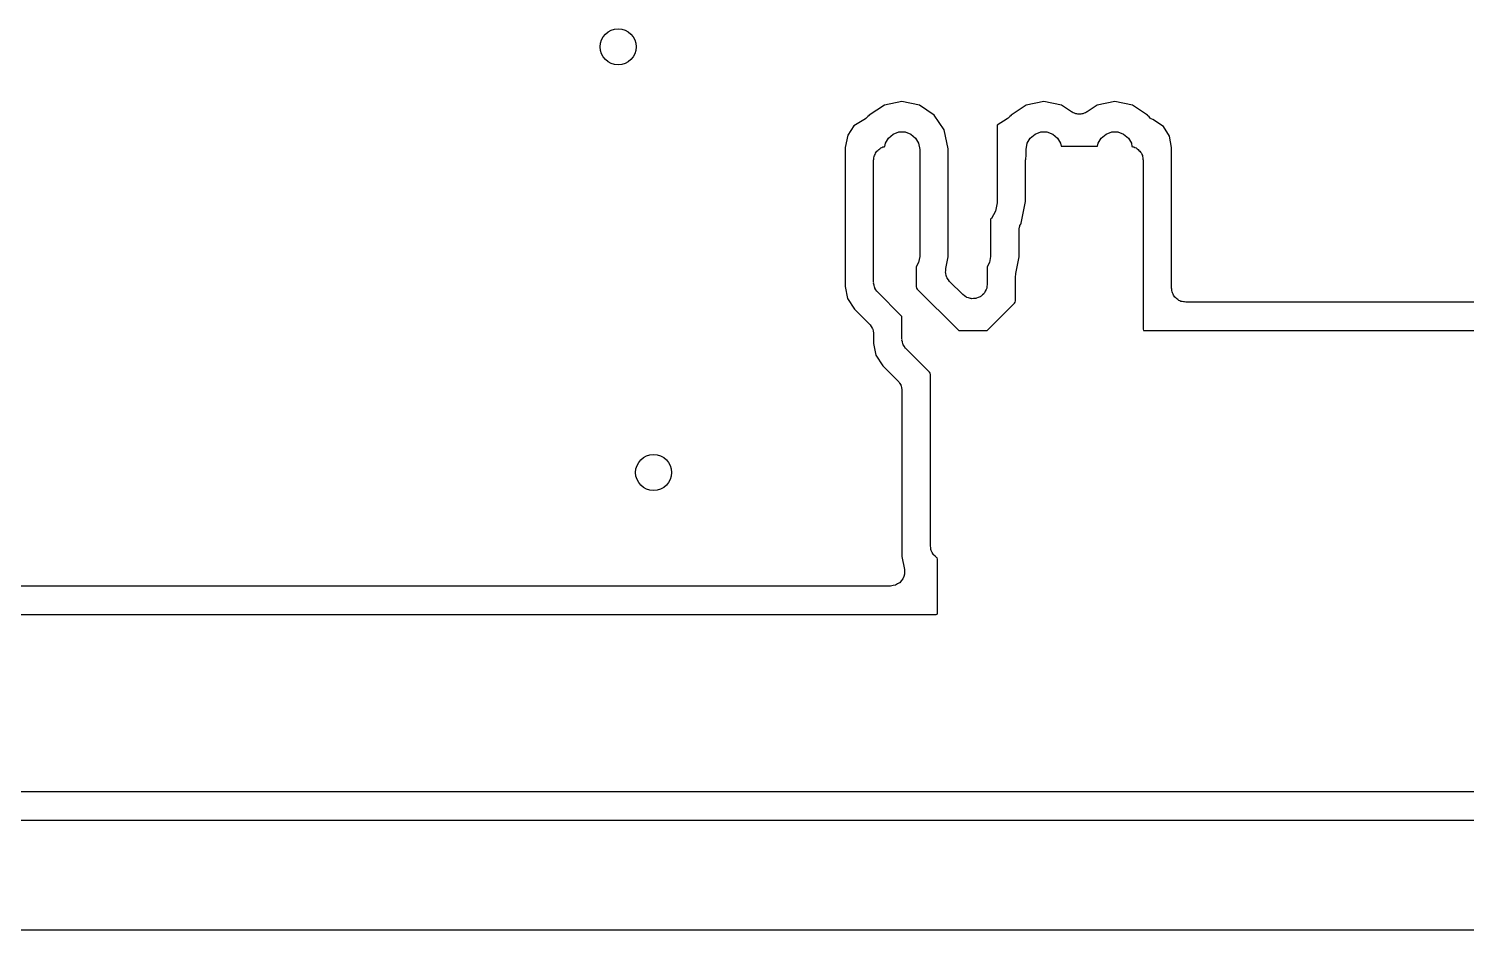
# Model space of a CAD drawing. Extents: x 85 to 210, y -138 to -65.
# Drawn here: x 156.35 to 166.48, y -137.72 to -131.37 of the extents above; entities that cross this region are included whole.
import ezdxf

# ---------------------------------------------------------------- set-up
doc = ezdxf.new("R2010")
doc.units = 0
doc.header["$MEASUREMENT"] = 0
doc.layers.add('BLACK', color=7, linetype='CONTINUOUS')

msp = doc.modelspace()

# ---------------------------------------------------------------- linework, layer by layer
at = {"layer": 'Black'}
for p, q in [((162.5, -131.886), (162.376, -131.911)), ((162.624, -131.911), (162.5, -131.886)), ((163.5, -131.886), (163.376, -131.911)), ((163.624, -131.911), (163.5, -131.886)), ((164, -131.886), (163.876, -131.911)), ((164.124, -131.911), (164, -131.886)), ((162.26, -131.992), (162.251, -132.001)), ((162.269, -131.984), (162.26, -131.992)), ((162.27, -131.982), (162.269, -131.984)), ((162.376, -131.911), (162.27, -131.982)), ((162.728, -131.981), (162.624, -131.911)), ((162.798, -132.086), (162.728, -131.981)), ((163.26, -131.992), (163.251, -132.001)), ((163.269, -131.984), (163.26, -131.992)), ((163.27, -131.982), (163.269, -131.984)), ((163.376, -131.911), (163.27, -131.982)), ((163.694, -131.958), (163.624, -131.911)), ((163.7, -131.961), (163.694, -131.958)), ((163.706, -131.965), (163.7, -131.961)), ((163.716, -131.968), (163.706, -131.965)), ((163.726, -131.972), (163.716, -131.968)), ((163.733, -131.973), (163.726, -131.972)), ((163.739, -131.974), (163.733, -131.973)), ((163.75, -131.974), (163.739, -131.974)), ((163.761, -131.974), (163.75, -131.974)), ((163.767, -131.973), (163.761, -131.974)), ((163.774, -131.972), (163.767, -131.973)), ((163.784, -131.968), (163.774, -131.972)), ((163.794, -131.965), (163.784, -131.968)), ((163.8, -131.961), (163.794, -131.965)), ((163.806, -131.958), (163.8, -131.961)), ((163.876, -131.911), (163.806, -131.958)), ((164.23, -131.982), (164.124, -131.911)), ((164.231, -131.984), (164.23, -131.982)), ((164.241, -131.993), (164.231, -131.984)), ((164.25, -132.003), (164.241, -131.993)), ((162.162, -132.058), (162.118, -132.123)), ((162.242, -132.007), (162.162, -132.058)), ((162.243, -132.006), (162.242, -132.007)), ((162.244, -132.005), (162.243, -132.006)), ((162.245, -132.005), (162.244, -132.005)), ((162.247, -132.003), (162.245, -132.005)), ((162.251, -132.001), (162.247, -132.003)), ((162.825, -132.219), (162.798, -132.086)), ((163.242, -132.007), (163.17, -132.053)), ((163.17, -132.053), (163.17, -132.6)), ((163.243, -132.006), (163.242, -132.007)), ((163.244, -132.005), (163.243, -132.006)), ((163.245, -132.005), (163.244, -132.005)), ((163.247, -132.003), (163.245, -132.005)), ((163.251, -132.001), (163.247, -132.003)), ((164.254, -132.005), (164.25, -132.003)), ((164.257, -132.007), (164.254, -132.005)), ((164.269, -132.012), (164.257, -132.007)), ((164.342, -132.062), (164.269, -132.012)), ((164.385, -132.129), (164.342, -132.062)), ((162.118, -132.123), (162.1, -132.21)), ((162.379, -132.203), (162.383, -132.18)), ((162.383, -132.18), (162.404, -132.143)), ((162.404, -132.143), (162.438, -132.115)), ((162.438, -132.115), (162.478, -132.1)), ((162.478, -132.1), (162.522, -132.1)), ((162.522, -132.1), (162.562, -132.115)), ((162.562, -132.115), (162.596, -132.143)), ((162.596, -132.143), (162.617, -132.18)), ((162.617, -132.18), (162.625, -132.223)), ((163.375, -132.223), (163.383, -132.18)), ((163.383, -132.18), (163.404, -132.143)), ((163.404, -132.143), (163.438, -132.115)), ((163.438, -132.115), (163.478, -132.1)), ((163.478, -132.1), (163.522, -132.1)), ((163.522, -132.1), (163.562, -132.115)), ((163.562, -132.115), (163.596, -132.143)), ((163.596, -132.143), (163.617, -132.18)), ((163.617, -132.18), (163.621, -132.2)), ((163.879, -132.2), (163.883, -132.18)), ((163.883, -132.18), (163.904, -132.143)), ((163.904, -132.143), (163.938, -132.115)), ((163.938, -132.115), (163.978, -132.1)), ((163.978, -132.1), (164.022, -132.1)), ((164.022, -132.1), (164.062, -132.115)), ((164.062, -132.115), (164.096, -132.143)), ((164.096, -132.143), (164.117, -132.18)), ((164.117, -132.18), (164.121, -132.203)), ((164.4, -132.209), (164.385, -132.129)), ((162.1, -132.21), (162.1, -133.19)), ((162.3, -132.3), (162.302, -132.291)), ((162.302, -132.283), (162.305, -132.274)), ((162.302, -132.291), (162.302, -132.283)), ((162.305, -132.274), (162.306, -132.266)), ((162.306, -132.266), (162.31, -132.258)), ((162.31, -132.258), (162.313, -132.25)), ((162.313, -132.25), (162.319, -132.243)), ((162.319, -132.243), (162.323, -132.236)), ((162.323, -132.236), (162.33, -132.23)), ((162.33, -132.23), (162.336, -132.223)), ((162.336, -132.223), (162.343, -132.219)), ((162.343, -132.219), (162.35, -132.213)), ((162.35, -132.213), (162.358, -132.21)), ((162.358, -132.21), (162.366, -132.206)), ((162.366, -132.206), (162.374, -132.205)), ((162.374, -132.205), (162.379, -132.203)), ((162.625, -132.223), (162.625, -132.977)), ((162.825, -132.981), (162.825, -132.219)), ((163.37, -132.3), (163.372, -132.291)), ((163.372, -132.283), (163.375, -132.274)), ((163.372, -132.291), (163.372, -132.283)), ((163.375, -132.272), (163.375, -132.223)), ((163.375, -132.274), (163.375, -132.272)), ((163.621, -132.2), (163.879, -132.2)), ((164.121, -132.203), (164.126, -132.205)), ((164.126, -132.205), (164.134, -132.206)), ((164.134, -132.206), (164.142, -132.21)), ((164.142, -132.21), (164.15, -132.213)), ((164.15, -132.213), (164.157, -132.219)), ((164.157, -132.219), (164.164, -132.223)), ((164.164, -132.223), (164.17, -132.23)), ((164.17, -132.23), (164.177, -132.236)), ((164.177, -132.236), (164.181, -132.243)), ((164.181, -132.243), (164.187, -132.25)), ((164.187, -132.25), (164.19, -132.258)), ((164.19, -132.258), (164.194, -132.266)), ((164.194, -132.266), (164.195, -132.274)), ((164.195, -132.274), (164.198, -132.283)), ((164.198, -132.283), (164.198, -132.291)), ((164.198, -132.291), (164.2, -132.3)), ((164.4, -133.2), (164.4, -132.209)), ((162.3, -133.159), (162.3, -132.3)), ((163.37, -132.59), (163.37, -132.3)), ((164.2, -132.3), (164.2, -133.49)), ((163.17, -132.6), (163.16, -132.658)), ((163.34, -132.743), (163.37, -132.59)), ((163.16, -132.658), (163.13, -132.709)), ((163.13, -132.709), (163.125, -132.714)), ((163.125, -132.714), (163.125, -132.977)), ((163.325, -132.794), (163.327, -132.782)), ((163.325, -132.981), (163.325, -132.794)), ((163.327, -132.782), (163.328, -132.77)), ((163.328, -132.77), (163.33, -132.765)), ((163.33, -132.765), (163.331, -132.759)), ((163.331, -132.759), (163.337, -132.749)), ((163.337, -132.749), (163.34, -132.743)), ((162.625, -132.977), (162.617, -133.02)), ((162.809, -133.063), (162.825, -132.981)), ((163.125, -132.977), (163.117, -133.02)), ((163.302, -133.097), (163.325, -132.981)), ((162.617, -133.02), (162.6, -133.05)), ((162.6, -133.05), (162.6, -133.19)), ((162.807, -133.091), (162.808, -133.077)), ((162.808, -133.094), (162.807, -133.091)), ((162.808, -133.077), (162.809, -133.063)), ((162.808, -133.098), (162.808, -133.094)), ((162.812, -133.111), (162.808, -133.098)), ((163.117, -133.02), (163.1, -133.05)), ((163.1, -133.05), (163.1, -133.176)), ((163.3, -133.116), (163.302, -133.107)), ((163.302, -133.107), (163.302, -133.097)), ((162.1, -133.19), (162.116, -133.274)), ((162.301, -133.163), (162.3, -133.159)), ((162.3, -133.167), (162.301, -133.163)), ((162.304, -133.18), (162.3, -133.167)), ((162.306, -133.193), (162.304, -133.18)), ((162.308, -133.197), (162.306, -133.193)), ((162.309, -133.201), (162.308, -133.197)), ((162.317, -133.212), (162.309, -133.201)), ((162.6, -133.19), (162.602, -133.2)), ((162.602, -133.2), (162.607, -133.207)), ((162.607, -133.207), (162.893, -133.493)), ((162.816, -133.125), (162.812, -133.111)), ((162.818, -133.127), (162.816, -133.125)), ((162.819, -133.131), (162.818, -133.127)), ((162.828, -133.142), (162.819, -133.131)), ((162.836, -133.153), (162.828, -133.142)), ((162.929, -133.246), (162.836, -133.153)), ((163.095, -133.206), (163.094, -133.21)), ((163.097, -133.202), (163.095, -133.206)), ((163.098, -133.189), (163.097, -133.202)), ((163.1, -133.176), (163.098, -133.189)), ((163.3, -133.29), (163.3, -133.116)), ((164.402, -133.209), (164.4, -133.2)), ((164.402, -133.217), (164.402, -133.209)), ((162.116, -133.274), (162.166, -133.349)), ((162.323, -133.223), (162.317, -133.212)), ((162.327, -133.226), (162.323, -133.223)), ((162.329, -133.229), (162.327, -133.226)), ((162.493, -133.393), (162.329, -133.229)), ((162.94, -133.254), (162.929, -133.246)), ((162.95, -133.262), (162.94, -133.254)), ((162.954, -133.264), (162.95, -133.262)), ((162.958, -133.266), (162.954, -133.264)), ((162.97, -133.27), (162.958, -133.266)), ((162.983, -133.274), (162.97, -133.27)), ((162.987, -133.274), (162.983, -133.274)), ((162.991, -133.275), (162.987, -133.274)), ((163.004, -133.274), (162.991, -133.275)), ((163.017, -133.274), (163.004, -133.274)), ((163.021, -133.273), (163.017, -133.274)), ((163.026, -133.272), (163.021, -133.273)), ((163.038, -133.267), (163.026, -133.272)), ((163.05, -133.262), (163.038, -133.267)), ((163.053, -133.26), (163.05, -133.262)), ((163.057, -133.258), (163.053, -133.26)), ((163.067, -133.248), (163.057, -133.258)), ((163.077, -133.24), (163.067, -133.248)), ((163.079, -133.236), (163.077, -133.24)), ((163.082, -133.233), (163.079, -133.236)), ((163.087, -133.221), (163.082, -133.233)), ((163.094, -133.21), (163.087, -133.221)), ((163.107, -133.493), (163.293, -133.307)), ((163.293, -133.307), (163.298, -133.299)), ((163.298, -133.299), (163.3, -133.29)), ((164.405, -133.226), (164.402, -133.217)), ((164.406, -133.234), (164.405, -133.226)), ((164.41, -133.242), (164.406, -133.234)), ((164.413, -133.25), (164.41, -133.242)), ((164.419, -133.257), (164.413, -133.25)), ((164.423, -133.264), (164.419, -133.257)), ((164.43, -133.27), (164.423, -133.264)), ((164.436, -133.277), (164.43, -133.27)), ((164.443, -133.281), (164.436, -133.277)), ((164.45, -133.287), (164.443, -133.281)), ((164.458, -133.29), (164.45, -133.287)), ((164.466, -133.294), (164.458, -133.29)), ((164.474, -133.295), (164.466, -133.294)), ((164.483, -133.298), (164.474, -133.295)), ((164.491, -133.298), (164.483, -133.298)), ((164.5, -133.3), (164.491, -133.298)), ((167.99, -133.3), (164.5, -133.3)), ((162.166, -133.349), (162.271, -133.454)), ((162.498, -133.4), (162.493, -133.393)), ((162.5, -133.41), (162.498, -133.4)), ((162.5, -133.559), (162.5, -133.41)), ((162.271, -133.454), (162.273, -133.457)), ((162.273, -133.457), (162.277, -133.46)), ((162.277, -133.46), (162.283, -133.471)), ((162.283, -133.471), (162.291, -133.482)), ((162.291, -133.482), (162.292, -133.486)), ((162.292, -133.486), (162.294, -133.49)), ((162.294, -133.49), (162.296, -133.503)), ((162.296, -133.503), (162.3, -133.516)), ((162.893, -133.493), (162.901, -133.498)), ((162.901, -133.498), (162.91, -133.5)), ((162.91, -133.5), (163.09, -133.5)), ((163.09, -133.5), (163.1, -133.498)), ((163.1, -133.498), (163.107, -133.493)), ((164.2, -133.49), (164.202, -133.499)), ((164.202, -133.499), (164.209, -133.5)), ((164.209, -133.5), (167.9, -133.5)), ((162.3, -133.516), (162.299, -133.52)), ((162.299, -133.52), (162.3, -133.524)), ((162.3, -133.524), (162.3, -133.59)), ((162.3, -133.59), (162.316, -133.674)), ((162.501, -133.563), (162.5, -133.559)), ((162.5, -133.567), (162.501, -133.563)), ((162.504, -133.58), (162.5, -133.567)), ((162.506, -133.593), (162.504, -133.58)), ((162.508, -133.597), (162.506, -133.593)), ((162.509, -133.601), (162.508, -133.597)), ((162.517, -133.612), (162.509, -133.601)), ((162.523, -133.623), (162.517, -133.612)), ((162.316, -133.674), (162.366, -133.749)), ((162.527, -133.626), (162.523, -133.623)), ((162.529, -133.629), (162.527, -133.626)), ((162.693, -133.793), (162.529, -133.629)), ((162.366, -133.749), (162.471, -133.854)), ((162.698, -133.8), (162.693, -133.793)), ((162.7, -133.81), (162.698, -133.8)), ((162.7, -135.016), (162.7, -133.81)), ((162.471, -133.854), (162.473, -133.857)), ((162.473, -133.857), (162.477, -133.86)), ((162.477, -133.86), (162.483, -133.871)), ((162.483, -133.871), (162.491, -133.882)), ((162.491, -133.882), (162.492, -133.886)), ((162.492, -133.886), (162.494, -133.89)), ((162.494, -133.89), (162.496, -133.903)), ((162.496, -133.903), (162.5, -133.916)), ((162.5, -133.916), (162.499, -133.92)), ((162.499, -133.92), (162.5, -133.924)), ((162.5, -133.924), (162.5, -135.091)), ((162.703, -135.03), (162.7, -135.016)), ((162.704, -135.045), (162.703, -135.03)), ((162.5, -135.091), (162.517, -135.182)), ((162.706, -135.047), (162.704, -135.045)), ((162.706, -135.05), (162.706, -135.047)), ((162.714, -135.063), (162.706, -135.05)), ((162.72, -135.076), (162.714, -135.063)), ((162.722, -135.078), (162.72, -135.076)), ((162.723, -135.08), (162.722, -135.078)), ((162.735, -135.09), (162.723, -135.08)), ((162.746, -135.1), (162.735, -135.09)), ((162.748, -135.101), (162.746, -135.1)), ((162.75, -135.11), (162.748, -135.101)), ((162.75, -135.491), (162.75, -135.11)), ((162.512, -135.233), (162.506, -135.249)), ((162.517, -135.217), (162.512, -135.233)), ((162.517, -135.182), (162.517, -135.182)), ((162.517, -135.182), (162.517, -135.183)), ((162.517, -135.183), (162.517, -135.199)), ((162.517, -135.199), (162.517, -135.216)), ((162.517, -135.216), (162.517, -135.217)), ((162.517, -135.217), (162.517, -135.217)), ((162.419, -135.3), (155.3, -135.3)), ((162.42, -135.3), (162.419, -135.3)), ((162.419, -135.3), (162.419, -135.3)), ((162.437, -135.297), (162.42, -135.3)), ((162.453, -135.294), (162.437, -135.297)), ((162.454, -135.294), (162.453, -135.294)), ((162.469, -135.285), (162.454, -135.294)), ((162.454, -135.294), (162.454, -135.294)), ((162.483, -135.277), (162.469, -135.285)), ((162.484, -135.276), (162.483, -135.276)), ((162.483, -135.276), (162.483, -135.277)), ((162.495, -135.263), (162.484, -135.276)), ((162.505, -135.25), (162.495, -135.263)), ((162.506, -135.249), (162.505, -135.25)), ((162.506, -135.249), (162.506, -135.249)), ((155.009, -135.5), (162.74, -135.5)), ((162.74, -135.5), (162.749, -135.498)), ((162.749, -135.498), (162.75, -135.491)), ((167.9, -136.75), (134.85, -136.75)), ((134.76, -136.95), (167.991, -136.95)), ((210.375, -137.725), (107.35, -137.725))]:
    msp.add_line(p, q, dxfattribs=at)
for centre in [(160.5, -131.5), (160.75, -134.5)]:
    msp.add_circle(centre, 0.127, dxfattribs=at)

doc.saveas('drawing.dxf')
